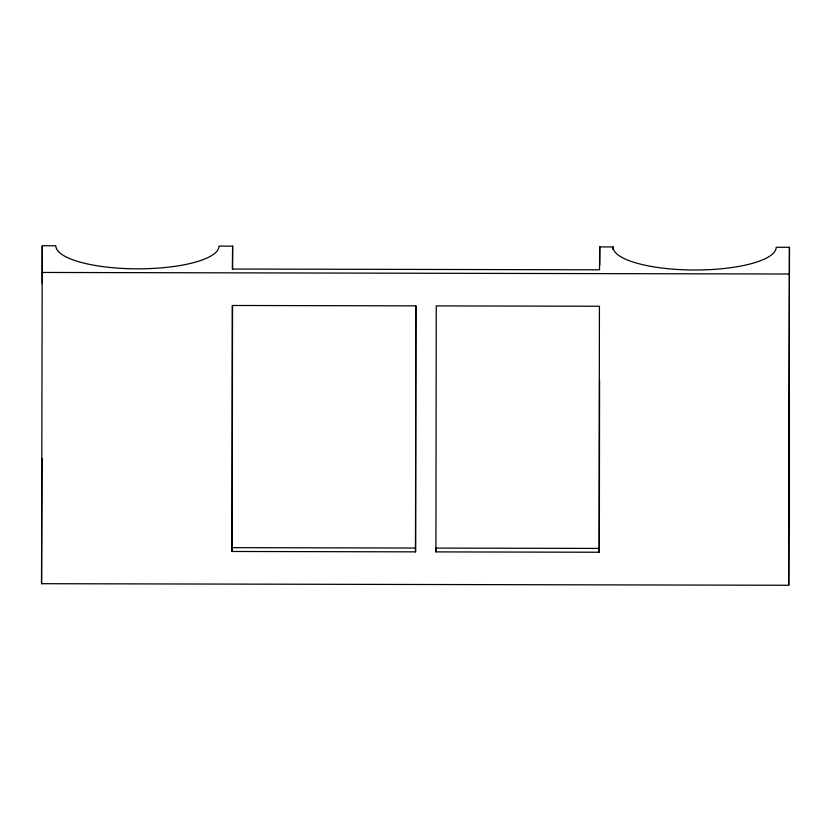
<?xml version="1.0" encoding="UTF-8"?>
<svg xmlns="http://www.w3.org/2000/svg" width="831" height="831" viewBox="0 0 831 831"><rect width="100%" height="100%" fill="white"/><g stroke="black" fill="none" stroke-linecap="round" stroke-linejoin="round"><path stroke-width="1.25" d="M232.618 246.132L232.379 269.036L599.515 269.805L599.753 246.9L613.018 246.932A81.583 22.894 0.1 0 0 694.363 270.002A81.583 22.894 0.1 0 0 776.185 247.274L789.45 247.306L788.744 585.263L41.55 583.694L42.256 245.737L55.854 245.768A81.583 22.894 0.1 0 0 137.198 268.829A81.583 22.894 0.1 0 0 219.02 246.111L232.618 246.132L232.587 269.483M41.965 458.421L41.55 583.694M42.204 283.35L42.256 245.737M231.953 551.472L232.296 305.476L415.864 305.86L415.562 548.034L415.521 551.857L231.953 551.472L231.994 547.65L415.562 548.034M232.202 548.304L232.535 305.787M415.521 551.857L415.864 305.86M435.922 551.898L436.254 305.901L599.421 306.244L599.089 552.241L435.922 551.898L435.953 548.086L599.13 548.418L599.089 552.241M599.338 549.073L599.567 380.484M599.722 265.058L599.753 246.9M613.008 249.529L613.018 246.932M788.744 585.263L789.45 247.306M41.976 272.454L789.17 274.012"/></g></svg>
